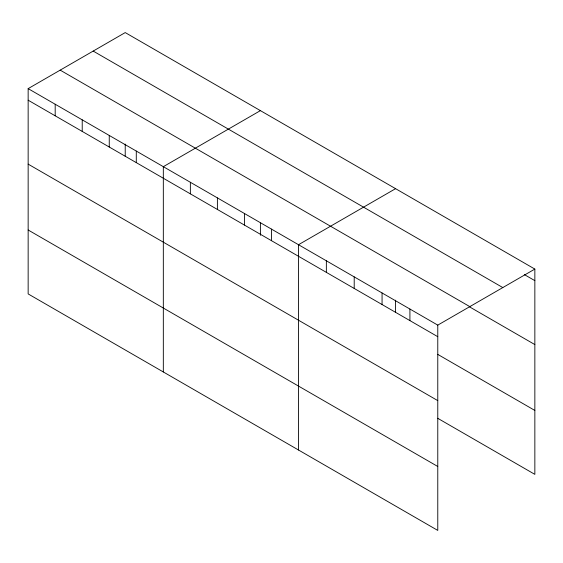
<?xml version="1.0" encoding="UTF-8"?>
<svg xmlns="http://www.w3.org/2000/svg" width="563" height="563" viewBox="0 0 563 563"><rect width="100%" height="100%" fill="white"/><g stroke="black" fill="none" stroke-linecap="round" stroke-linejoin="round"><path stroke-width="0.84" d="M28.15 88.63L437.775 325.125L437.775 530.416L28.15 293.921L28.15 88.63L125.225 32.584L534.85 269.079L534.85 474.37L437.733 418.302M260.402 110.629L163.326 166.676L163.326 371.96M395.578 188.675L298.503 244.715L298.503 450.006M437.775 325.125L534.85 269.079M524.308 274.561L534.85 280.648M93.191 51.078L502.815 287.573M60.185 70.136L469.809 306.631M469.352 306.758L534.85 344.577M28.15 100.2L437.775 336.695M437.733 354.373L534.85 410.441M28.15 164.129L437.775 400.624M28.15 229.993L437.775 466.488M409.92 309.045L409.92 320.607M395.578 300.17L395.578 312.465M382.066 292.964L382.066 304.527M354.211 276.883L354.211 288.446M326.357 260.803L326.357 272.365M271.465 229.106L271.465 240.675M260.402 223.011L260.402 235.306M244.433 213.504L244.433 225.066M217.395 197.894L217.395 209.457M190.364 182.285L190.364 193.848M136.288 151.067L136.288 162.63M125.225 144.086L125.225 156.38M109.257 135.458L109.257 147.02M82.219 119.849L82.219 131.411M55.188 104.239L55.188 115.802"/></g></svg>
